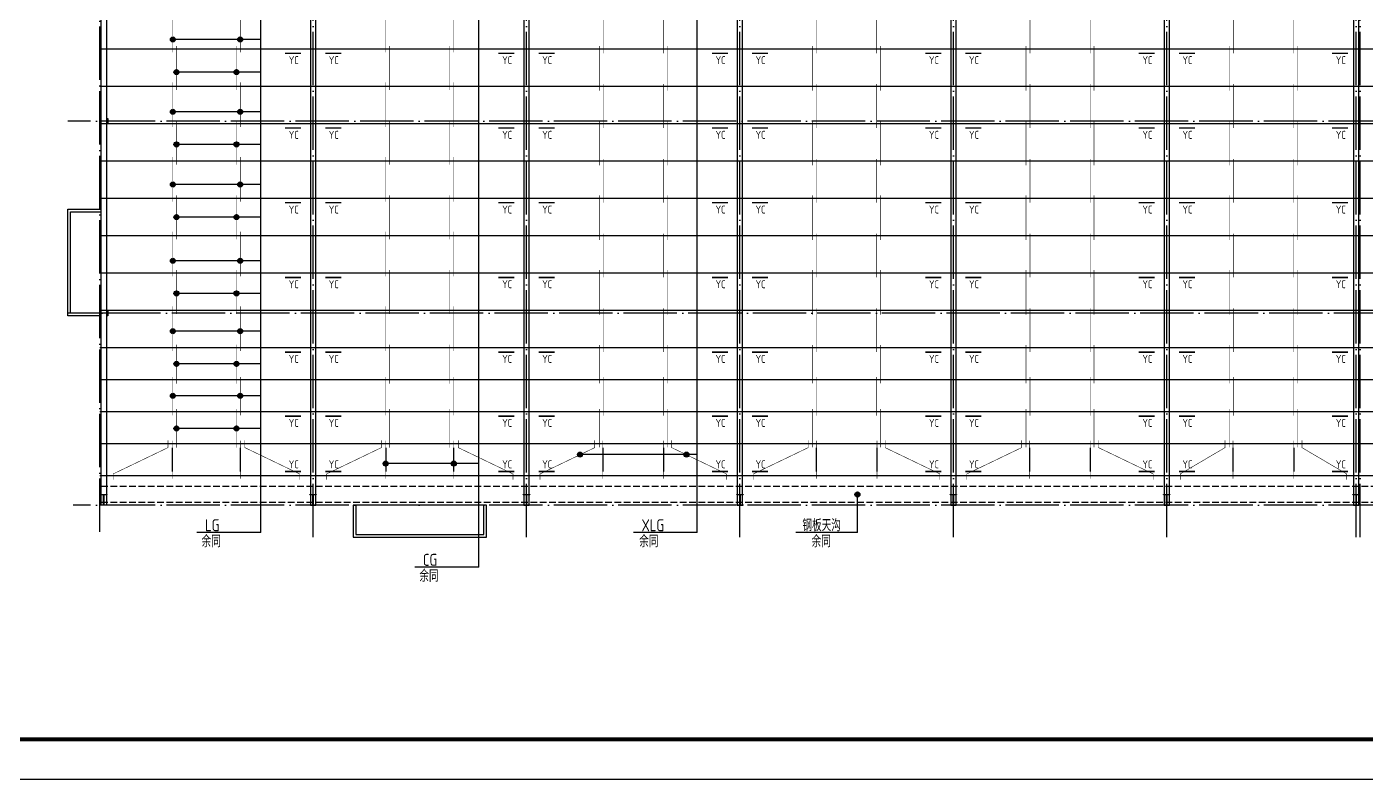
# Model space of a CAD drawing. Extents: x 32461 to 372567, y -698896 to 182569.
# Drawn here: x 86360 to 136569, y -291270 to -263061 of the extents above; entities that cross this region are included whole.
import ezdxf

# ---------------------------------------------------------------- set-up
doc = ezdxf.new("R2010")
doc.units = 0
doc.header["$LTSCALE"] = 1000
doc.header["$MEASUREMENT"] = 0
doc.linetypes.add('DASH', pattern=[0.35, 0.25, -0.1])
doc.linetypes.add('DOTE', pattern=[2.42, 2, -0.2, 0.02, -0.2])
for name, color, linetype in [('10014', 2, 'CONTINUOUS'), ('AXIS', 3, 'CONTINUOUS'), ('D', 4, 'CONTINUOUS'), ('DOTE', 252, 'CONTINUOUS'), ('PUB_DIM', 3, 'CONTINUOUS'), ('PUB_TITLE', 4, 'CONTINUOUS'), ('TEXT', 7, 'CONTINUOUS'), ('YP', 154, 'CONTINUOUS'), ('屋面隅撑', 1, 'CONTINUOUS'), ('檩条拉条', 253, 'CONTINUOUS'), ('钢柱', 3, 'CONTINUOUS')]:
    doc.layers.add(name, color=color, linetype=linetype)
doc.layers.add('钢架', color=6, linetype='CONTINUOUS', lineweight=25)
doc.styles.add('TSSD_REIN', font='atssdeng.shx', dxfattribs={"width": 0.7, "bigfont": 'atssdchn.shx'})

msp = doc.modelspace()

# ---------------------------------------------------------------- hatches: boundary and pattern name
at = {"layer": 'PUB_DIM'}
for points in [[(91929.8, -263536.2, -1), (91742.1, -263536.2, -1)], [(94458.1, -263536.2, -1), (94270.4, -263536.2, -1)], [(92066.2, -264760.1, -1), (91878.5, -264760.1, -1)], [(94316.7, -264760.1, -1), (94129, -264760.1, -1)], [(91929.8, -266247.1, -1), (91742.1, -266247.1, -1)], [(94458.1, -266247.1, -1), (94270.4, -266247.1, -1)], [(92066.2, -267471, -1), (91878.5, -267471, -1)], [(94316.7, -267471, -1), (94129, -267471, -1)], [(91929.8, -268973.6, -1), (91742.1, -268973.6, -1)], [(94458.1, -268973.6, -1), (94270.4, -268973.6, -1)], [(92066.2, -270197.5, -1), (91878.5, -270197.5, -1)], [(94316.7, -270197.5, -1), (94129, -270197.5, -1)], [(91929.8, -271833.4, -1), (91742.1, -271833.4, -1)], [(94458.1, -271833.4, -1), (94270.4, -271833.4, -1)], [(92066.2, -273057.3, -1), (91878.5, -273057.3, -1)], [(94316.7, -273057.3, -1), (94129, -273057.3, -1)], [(91929.8, -274473.2, -1), (91742.1, -274473.2, -1)], [(94458.1, -274473.2, -1), (94270.4, -274473.2, -1)], [(92066.2, -275697.1, -1), (91878.5, -275697.1, -1)], [(94316.7, -275697.1, -1), (94129, -275697.1, -1)], [(91929.8, -276895.4, -1), (91742.1, -276895.4, -1)], [(94458.1, -276895.4, -1), (94270.4, -276895.4, -1)], [(92066.2, -278119.3, -1), (91878.5, -278119.3, -1)], [(94316.7, -278119.3, -1), (94129, -278119.3, -1)], [(107191.5, -279098.3, -1), (107003.8, -279098.3, -1)], [(111180.6, -279098.3, -1), (110992.8, -279098.3, -1)], [(99906.8, -279436.5, -1), (99719.1, -279436.5, -1)], [(102459.2, -279436.5, -1), (102271.5, -279436.5, -1)], [(117495.6, -280501.2, -1), (117495.6, -280689, -1)]]:
    msp.add_hatch(color=256, dxfattribs=at).paths.add_polyline_path(points)

# ---------------------------------------------------------------- linework, layer by layer
at = {"layer": '10014', "const_width": 50}
for points in [[(153093.1, -263893.4), (89093.1, -263893.4)], [(153093.1, -265293.4), (89093.1, -265293.4)], [(153093.1, -266693.4), (89093.1, -266693.4)], [(153093.1, -268093.4), (89093.1, -268093.4)], [(153093.1, -269493.4), (89093.1, -269493.4)], [(153093.1, -270893.4), (89093.1, -270893.4)], [(153093.1, -272293.4), (89093.1, -272293.4)], [(153093.1, -273693.4), (89093.1, -273693.4)], [(153093.1, -275093.4), (89093.1, -275093.4)], [(153093.1, -276293.4), (89093.1, -276293.4)], [(153093.1, -277493.4), (89093.1, -277493.4)], [(153093.1, -278693.4), (89093.1, -278693.4)], [(153093.1, -279893.4), (89093.1, -279893.4)]]:
    msp.add_lwpolyline(points, dxfattribs=at)
at = {"layer": 'D', "linetype": 'DASH'}
for p, q in [((153093.1, -280296.2), (89093.1, -280296.2)), ((153093.1, -280891.8), (89093.1, -280891.8))]:
    msp.add_line(p, q, dxfattribs=at)
at = {"layer": 'DOTE', "color": 251, "linetype": 'DOTE'}
for p, q in [((97093.1, -282193.4), (97093.1, -236793.4)), ((105093.1, -282193.4), (105093.1, -236793.4)), ((136193.1, -282193.4), (136193.1, -236793.4)), ((136343.1, -282193.4), (136343.1, -236793.4)), ((89093.1, -281993.4), (89093.1, -236993.4)), ((113093.1, -282193.4), (113093.1, -236993.4)), ((121093.1, -282193.4), (121093.1, -236993.4)), ((129093.1, -282193.4), (129093.1, -236993.4)), ((154093.1, -266593.4), (87893.1, -266593.4)), ((154293.1, -273793.4), (87893.1, -273793.4)), ((154093.1, -280993.4), (88093.1, -280993.4))]:
    msp.add_line(p, q, dxfattribs=at)
at = {"layer": 'PUB_DIM'}
for p, q in [((103300.3, -283314.5), (103300.3, -239753)), ((111495.3, -282016.8), (111495.3, -239897.4)), ((95135.1, -282016.8), (95135.1, -240732.7)), ((95135.1, -263536.2), (91836.9, -263536.2)), ((95135.1, -264760.1), (91973.3, -264760.1)), ((95135.1, -266247.1), (91836.9, -266247.1)), ((95135.1, -267471), (91973.3, -267471)), ((95135.1, -268973.6), (91836.9, -268973.6)), ((95135.1, -270197.5), (91973.3, -270197.5)), ((95135.1, -271833.4), (91836.9, -271833.4)), ((95135.1, -273057.3), (91973.3, -273057.3)), ((95135.1, -274473.2), (91836.9, -274473.2)), ((95135.1, -275697.1), (91973.3, -275697.1)), ((95135.1, -276895.4), (91836.9, -276895.4)), ((95135.1, -278119.3), (91973.3, -278119.3)), ((111495.3, -279098.3), (107098.6, -279098.3)), ((103300.3, -279436.5), (99813.9, -279436.5)), ((117495.6, -282016.8), (117495.6, -280501.2)), ((95135.1, -282016.8), (92740.1, -282016.8)), ((111495.3, -282016.8), (109100.3, -282016.8)), ((117495.6, -282016.8), (115193.7, -282016.8)), ((103300.3, -283314.5), (100905.2, -283314.5))]:
    msp.add_line(p, q, dxfattribs=at)
for centre in [(91836, -263536.2), (94364.3, -263536.2), (91972.3, -264760.1), (94222.9, -264760.1), (91836, -266247.1), (94364.3, -266247.1), (91972.3, -267471), (94222.9, -267471), (91836, -268973.6), (94364.3, -268973.6), (91972.3, -270197.5), (94222.9, -270197.5), (91836, -271833.4), (94364.3, -271833.4), (91972.3, -273057.3), (94222.9, -273057.3), (91836, -274473.2), (94364.3, -274473.2), (91972.3, -275697.1), (94222.9, -275697.1), (91836, -276895.4), (94364.3, -276895.4), (91972.3, -278119.3), (94222.9, -278119.3), (107097.7, -279098.3), (111086.7, -279098.3), (99813, -279436.5), (102365.4, -279436.5), (117495.6, -280595.1)]:
    msp.add_circle(centre, 93.9, dxfattribs=at)
at = {"layer": 'PUB_TITLE'}
msp.add_lwpolyline([(74273.1, -291269.7), (185723.1, -291269.7), (185723.1, -228269.7), (74273.1, -228269.7)], close=True, dxfattribs=at)
at = {"layer": 'PUB_TITLE', "const_width": 150}
msp.add_lwpolyline([(78023.1, -289769.7), (184223.1, -289769.7), (184223.1, -229769.7), (78023.1, -229769.7)], close=True, dxfattribs=at)
at = {"layer": 'YP'}
for points in [[(89143.1, -273893.4), (87893.1, -273893.4), (87893.1, -269893.4), (89143.1, -269893.4)], [(89143.1, -273793.4), (87993.1, -273793.4), (87993.1, -269993.4), (89143.1, -269993.4)], [(98693.1, -280993.4), (98693.1, -282093.4), (103493.1, -282093.4), (103493.1, -280993.4)]]:
    msp.add_lwpolyline(points, dxfattribs=at)
msp.add_lwpolyline([(98593.1, -282193.4), (103593.1, -282193.4), (103593.1, -280993.4), (98593.1, -280993.4)], close=True, dxfattribs=at)
at = {"layer": '屋面隅撑', "const_width": 60}
for points in [[(96639.7, -264055.8), (96039.7, -264055.8)], [(96639.7, -264055.8), (96039.7, -264055.8)], [(97546.4, -264055.8), (98146.4, -264055.8)], [(97546.4, -264055.8), (98146.4, -264055.8)], [(104639.7, -264055.8), (104039.7, -264055.8)], [(104639.7, -264055.8), (104039.7, -264055.8)], [(105546.4, -264055.8), (106146.4, -264055.8)], [(105546.4, -264055.8), (106146.4, -264055.8)], [(112639.7, -264055.8), (112039.7, -264055.8)], [(112639.7, -264055.8), (112039.7, -264055.8)], [(113546.4, -264055.8), (114146.4, -264055.8)], [(113546.4, -264055.8), (114146.4, -264055.8)], [(120639.7, -264055.8), (120039.7, -264055.8)], [(120639.7, -264055.8), (120039.7, -264055.8)], [(121546.4, -264055.8), (122146.4, -264055.8)], [(121546.4, -264055.8), (122146.4, -264055.8)], [(128639.7, -264055.8), (128039.7, -264055.8)], [(128639.7, -264055.8), (128039.7, -264055.8)], [(129546.4, -264055.8), (130146.4, -264055.8)], [(129546.4, -264055.8), (130146.4, -264055.8)], [(135889.7, -264055.8), (135289.7, -264055.8)], [(135889.7, -264055.8), (135289.7, -264055.8)], [(96639.7, -266855.8), (96039.7, -266855.8)], [(96639.7, -266855.8), (96039.7, -266855.8)], [(97546.4, -266855.8), (98146.4, -266855.8)], [(97546.4, -266855.8), (98146.4, -266855.8)], [(104639.7, -266855.8), (104039.7, -266855.8)], [(104639.7, -266855.8), (104039.7, -266855.8)], [(105546.4, -266855.8), (106146.4, -266855.8)], [(105546.4, -266855.8), (106146.4, -266855.8)], [(112639.7, -266855.8), (112039.7, -266855.8)], [(112639.7, -266855.8), (112039.7, -266855.8)], [(113546.4, -266855.8), (114146.4, -266855.8)], [(113546.4, -266855.8), (114146.4, -266855.8)], [(120639.7, -266855.8), (120039.7, -266855.8)], [(120639.7, -266855.8), (120039.7, -266855.8)], [(121546.4, -266855.8), (122146.4, -266855.8)], [(121546.4, -266855.8), (122146.4, -266855.8)], [(128639.7, -266855.8), (128039.7, -266855.8)], [(128639.7, -266855.8), (128039.7, -266855.8)], [(129546.4, -266855.8), (130146.4, -266855.8)], [(129546.4, -266855.8), (130146.4, -266855.8)], [(135889.7, -266855.8), (135289.7, -266855.8)], [(135889.7, -266855.8), (135289.7, -266855.8)], [(96639.7, -269655.8), (96039.7, -269655.8)], [(96639.7, -269655.8), (96039.7, -269655.8)], [(97546.4, -269655.8), (98146.4, -269655.8)], [(97546.4, -269655.8), (98146.4, -269655.8)], [(104639.7, -269655.8), (104039.7, -269655.8)], [(104639.7, -269655.8), (104039.7, -269655.8)], [(105546.4, -269655.8), (106146.4, -269655.8)], [(105546.4, -269655.8), (106146.4, -269655.8)], [(112639.7, -269655.8), (112039.7, -269655.8)], [(112639.7, -269655.8), (112039.7, -269655.8)], [(113546.4, -269655.8), (114146.4, -269655.8)], [(113546.4, -269655.8), (114146.4, -269655.8)], [(120639.7, -269655.8), (120039.7, -269655.8)], [(120639.7, -269655.8), (120039.7, -269655.8)], [(121546.4, -269655.8), (122146.4, -269655.8)], [(121546.4, -269655.8), (122146.4, -269655.8)], [(128639.7, -269655.8), (128039.7, -269655.8)], [(128639.7, -269655.8), (128039.7, -269655.8)], [(129546.4, -269655.8), (130146.4, -269655.8)], [(129546.4, -269655.8), (130146.4, -269655.8)], [(135889.7, -269655.8), (135289.7, -269655.8)], [(135889.7, -269655.8), (135289.7, -269655.8)], [(96639.7, -272455.8), (96039.7, -272455.8)], [(96639.7, -272455.8), (96039.7, -272455.8)], [(97546.4, -272455.8), (98146.4, -272455.8)], [(97546.4, -272455.8), (98146.4, -272455.8)], [(104639.7, -272455.8), (104039.7, -272455.8)], [(104639.7, -272455.8), (104039.7, -272455.8)], [(105546.4, -272455.8), (106146.4, -272455.8)], [(105546.4, -272455.8), (106146.4, -272455.8)], [(112639.7, -272455.8), (112039.7, -272455.8)], [(112639.7, -272455.8), (112039.7, -272455.8)], [(113546.4, -272455.8), (114146.4, -272455.8)], [(113546.4, -272455.8), (114146.4, -272455.8)], [(120639.7, -272455.8), (120039.7, -272455.8)], [(120639.7, -272455.8), (120039.7, -272455.8)], [(121546.4, -272455.8), (122146.4, -272455.8)], [(121546.4, -272455.8), (122146.4, -272455.8)], [(128639.7, -272455.8), (128039.7, -272455.8)], [(128639.7, -272455.8), (128039.7, -272455.8)], [(129546.4, -272455.8), (130146.4, -272455.8)], [(129546.4, -272455.8), (130146.4, -272455.8)], [(135889.7, -272455.8), (135289.7, -272455.8)], [(135889.7, -272455.8), (135289.7, -272455.8)], [(96639.7, -275255.8), (96039.7, -275255.8)], [(96639.7, -275255.8), (96039.7, -275255.8)], [(97546.4, -275255.8), (98146.4, -275255.8)], [(97546.4, -275255.8), (98146.4, -275255.8)], [(104639.7, -275255.8), (104039.7, -275255.8)], [(104639.7, -275255.8), (104039.7, -275255.8)], [(105546.4, -275255.8), (106146.4, -275255.8)], [(105546.4, -275255.8), (106146.4, -275255.8)], [(112639.7, -275255.8), (112039.7, -275255.8)], [(112639.7, -275255.8), (112039.7, -275255.8)], [(113546.4, -275255.8), (114146.4, -275255.8)], [(113546.4, -275255.8), (114146.4, -275255.8)], [(120639.7, -275255.8), (120039.7, -275255.8)], [(120639.7, -275255.8), (120039.7, -275255.8)], [(121546.4, -275255.8), (122146.4, -275255.8)], [(121546.4, -275255.8), (122146.4, -275255.8)], [(128639.7, -275255.8), (128039.7, -275255.8)], [(128639.7, -275255.8), (128039.7, -275255.8)], [(129546.4, -275255.8), (130146.4, -275255.8)], [(129546.4, -275255.8), (130146.4, -275255.8)], [(135889.7, -275255.8), (135289.7, -275255.8)], [(135889.7, -275255.8), (135289.7, -275255.8)], [(96639.7, -277655.8), (96039.7, -277655.8)], [(96639.7, -277655.8), (96039.7, -277655.8)], [(97546.4, -277655.8), (98146.4, -277655.8)], [(97546.4, -277655.8), (98146.4, -277655.8)], [(104639.7, -277655.8), (104039.7, -277655.8)], [(104639.7, -277655.8), (104039.7, -277655.8)], [(105546.4, -277655.8), (106146.4, -277655.8)], [(105546.4, -277655.8), (106146.4, -277655.8)], [(112639.7, -277655.8), (112039.7, -277655.8)], [(112639.7, -277655.8), (112039.7, -277655.8)], [(113546.4, -277655.8), (114146.4, -277655.8)], [(113546.4, -277655.8), (114146.4, -277655.8)], [(120639.7, -277655.8), (120039.7, -277655.8)], [(120639.7, -277655.8), (120039.7, -277655.8)], [(121546.4, -277655.8), (122146.4, -277655.8)], [(121546.4, -277655.8), (122146.4, -277655.8)], [(128639.7, -277655.8), (128039.7, -277655.8)], [(128639.7, -277655.8), (128039.7, -277655.8)], [(129546.4, -277655.8), (130146.4, -277655.8)], [(129546.4, -277655.8), (130146.4, -277655.8)], [(135889.7, -277655.8), (135289.7, -277655.8)], [(135889.7, -277655.8), (135289.7, -277655.8)], [(96639.7, -279730.9), (96039.7, -279730.9)], [(96639.7, -279730.9), (96039.7, -279730.9)], [(97546.4, -279730.9), (98146.4, -279730.9)], [(97546.4, -279730.9), (98146.4, -279730.9)], [(104639.7, -279730.9), (104039.7, -279730.9)], [(104639.7, -279730.9), (104039.7, -279730.9)], [(105546.4, -279730.9), (106146.4, -279730.9)], [(105546.4, -279730.9), (106146.4, -279730.9)], [(112639.7, -279730.9), (112039.7, -279730.9)], [(112639.7, -279730.9), (112039.7, -279730.9)], [(113546.4, -279730.9), (114146.4, -279730.9)], [(113546.4, -279730.9), (114146.4, -279730.9)], [(120639.7, -279730.9), (120039.7, -279730.9)], [(120639.7, -279730.9), (120039.7, -279730.9)], [(121546.4, -279730.9), (122146.4, -279730.9)], [(121546.4, -279730.9), (122146.4, -279730.9)], [(128639.7, -279730.9), (128039.7, -279730.9)], [(128639.7, -279730.9), (128039.7, -279730.9)], [(129546.4, -279730.9), (130146.4, -279730.9)], [(129546.4, -279730.9), (130146.4, -279730.9)], [(135889.7, -279730.9), (135289.7, -279730.9)], [(135889.7, -279730.9), (135289.7, -279730.9)]]:
    msp.add_lwpolyline(points, dxfattribs=at)
at = {"layer": '檩条拉条', "color": 1}
for points, const_width in [([(91820, -264021.8), (91820, -262347.2)], 20), ([(94366.1, -264021.8), (94366.1, -262347.2)], 20), ([(99820, -264021.8), (99820, -262347.2)], 20), ([(102366.1, -264021.8), (102366.1, -262347.2)], 20), ([(107965.2, -262411.9), (107965.2, -264059.1)], 20), ([(110220.9, -262411.9), (110220.9, -264059.1)], 20), ([(115965.2, -262411.9), (115965.2, -264059.1)], 20), ([(118220.9, -262411.9), (118220.9, -264059.1)], 20), ([(123965.2, -262411.9), (123965.2, -264059.1)], 20), ([(126220.9, -262411.9), (126220.9, -264059.1)], 20), ([(131590.2, -262411.9), (131590.2, -264059.1)], 20), ([(133845.9, -262411.9), (133845.9, -264059.1)], 20), ([(91965.2, -263779.4), (91965.2, -265426.7)], 20), ([(94220.9, -263779.4), (94220.9, -265426.7)], 20), ([(99965.2, -263779.4), (99965.2, -265426.7)], 20), ([(102220.9, -263779.4), (102220.9, -265426.7)], 20), ([(107820, -265454.2), (107820, -263779.6)], 20), ([(110366.1, -265454.2), (110366.1, -263779.6)], 20), ([(115820, -265454.2), (115820, -263779.6)], 20), ([(118366.1, -265454.2), (118366.1, -263779.6)], 20), ([(123820, -265454.2), (123820, -263779.6)], 20), ([(126366.1, -265454.2), (126366.1, -263779.6)], 20), ([(131445, -265454.2), (131445, -263779.6)], 20), ([(133991.1, -265454.2), (133991.1, -263779.6)], 20), ([(91820, -266821.8), (91820, -265147.2)], 20), ([(94366.1, -266821.8), (94366.1, -265147.2)], 20), ([(99820, -266821.8), (99820, -265147.2)], 20), ([(102366.1, -266821.8), (102366.1, -265147.2)], 20), ([(107965.2, -265211.9), (107965.2, -266859.1)], 20), ([(110220.9, -265211.9), (110220.9, -266859.1)], 20), ([(115965.2, -265211.9), (115965.2, -266859.1)], 20), ([(118220.9, -265211.9), (118220.9, -266859.1)], 20), ([(123965.2, -265211.9), (123965.2, -266859.1)], 20), ([(126220.9, -265211.9), (126220.9, -266859.1)], 20), ([(131590.2, -265211.9), (131590.2, -266859.1)], 20), ([(133845.9, -265211.9), (133845.9, -266859.1)], 20), ([(91965.2, -266579.4), (91965.2, -268226.7)], 20), ([(94220.9, -266579.4), (94220.9, -268226.7)], 20), ([(99965.2, -266579.4), (99965.2, -268226.7)], 20), ([(102220.9, -266579.4), (102220.9, -268226.7)], 20), ([(107820, -268254.2), (107820, -266579.6)], 20), ([(110366.1, -268254.2), (110366.1, -266579.6)], 20), ([(115820, -268254.2), (115820, -266579.6)], 20), ([(118366.1, -268254.2), (118366.1, -266579.6)], 20), ([(123820, -268254.2), (123820, -266579.6)], 20), ([(126366.1, -268254.2), (126366.1, -266579.6)], 20), ([(131445, -268254.2), (131445, -266579.6)], 20), ([(133991.1, -268254.2), (133991.1, -266579.6)], 20), ([(91820, -269621.8), (91820, -267947.2)], 20), ([(94366.1, -269621.8), (94366.1, -267947.2)], 20), ([(99820, -269621.8), (99820, -267947.2)], 20), ([(102366.1, -269621.8), (102366.1, -267947.2)], 20), ([(107965.2, -268011.9), (107965.2, -269659.1)], 20), ([(110220.9, -268011.9), (110220.9, -269659.1)], 20), ([(115965.2, -268011.9), (115965.2, -269659.1)], 20), ([(118220.9, -268011.9), (118220.9, -269659.1)], 20), ([(123965.2, -268011.9), (123965.2, -269659.1)], 20), ([(126220.9, -268011.9), (126220.9, -269659.1)], 20), ([(131590.2, -268011.9), (131590.2, -269659.1)], 20), ([(133845.9, -268011.9), (133845.9, -269659.1)], 20), ([(91965.2, -269379.4), (91965.2, -271026.7)], 20), ([(94220.9, -269379.4), (94220.9, -271026.7)], 20), ([(99965.2, -269379.4), (99965.2, -271026.7)], 20), ([(102220.9, -269379.4), (102220.9, -271026.7)], 20), ([(107820, -271054.2), (107820, -269379.6)], 20), ([(110366.1, -271054.2), (110366.1, -269379.6)], 20), ([(115820, -271054.2), (115820, -269379.6)], 20), ([(118366.1, -271054.2), (118366.1, -269379.6)], 20), ([(123820, -271054.2), (123820, -269379.6)], 20), ([(126366.1, -271054.2), (126366.1, -269379.6)], 20), ([(131445, -271054.2), (131445, -269379.6)], 20), ([(133991.1, -271054.2), (133991.1, -269379.6)], 20), ([(91820, -272421.8), (91820, -270747.2)], 20), ([(94366.1, -272421.8), (94366.1, -270747.2)], 20), ([(99820, -272421.8), (99820, -270747.2)], 20), ([(102366.1, -272421.8), (102366.1, -270747.2)], 20), ([(107965.2, -270811.9), (107965.2, -272459.1)], 20), ([(110220.9, -270811.9), (110220.9, -272459.1)], 20), ([(115965.2, -270811.9), (115965.2, -272459.1)], 20), ([(118220.9, -270811.9), (118220.9, -272459.1)], 20), ([(123965.2, -270811.9), (123965.2, -272459.1)], 20), ([(126220.9, -270811.9), (126220.9, -272459.1)], 20), ([(131590.2, -270811.9), (131590.2, -272459.1)], 20), ([(133845.9, -270811.9), (133845.9, -272459.1)], 20), ([(91965.2, -272179.4), (91965.2, -273826.7)], 20), ([(94220.9, -272179.4), (94220.9, -273826.7)], 20), ([(99965.2, -272179.4), (99965.2, -273826.7)], 20), ([(102220.9, -272179.4), (102220.9, -273826.7)], 20), ([(107820, -273854.2), (107820, -272179.6)], 20), ([(110366.1, -273854.2), (110366.1, -272179.6)], 20), ([(115820, -273854.2), (115820, -272179.6)], 20), ([(118366.1, -273854.2), (118366.1, -272179.6)], 20), ([(123820, -273854.2), (123820, -272179.6)], 20), ([(126366.1, -273854.2), (126366.1, -272179.6)], 20), ([(131445, -273854.2), (131445, -272179.6)], 20), ([(133991.1, -273854.2), (133991.1, -272179.6)], 20), ([(91820, -275221.8), (91820, -273547.2)], 20), ([(94366.1, -275221.8), (94366.1, -273547.2)], 20), ([(99820, -275221.8), (99820, -273547.2)], 20), ([(102366.1, -275221.8), (102366.1, -273547.2)], 20), ([(107965.2, -273611.9), (107965.2, -275259.1)], 20), ([(110220.9, -273611.9), (110220.9, -275259.1)], 20), ([(115965.2, -273611.9), (115965.2, -275259.1)], 20), ([(118220.9, -273611.9), (118220.9, -275259.1)], 20), ([(123965.2, -273611.9), (123965.2, -275259.1)], 20), ([(126220.9, -273611.9), (126220.9, -275259.1)], 20), ([(131590.2, -273611.9), (131590.2, -275259.1)], 20), ([(133845.9, -273611.9), (133845.9, -275259.1)], 20), ([(91965.2, -274979.4), (91965.2, -276442.3)], 20), ([(94220.9, -274979.4), (94220.9, -276442.3)], 20), ([(99965.2, -274979.4), (99965.2, -276442.3)], 20), ([(102220.9, -274979.4), (102220.9, -276442.3)], 20), ([(107820, -276429.5), (107820, -274986.2)], 20), ([(110366.1, -276429.5), (110366.1, -274986.2)], 20), ([(115820, -276429.5), (115820, -274986.2)], 20), ([(118366.1, -276429.5), (118366.1, -274986.2)], 20), ([(123820, -276429.5), (123820, -274986.2)], 20), ([(126366.1, -276429.5), (126366.1, -274986.2)], 20), ([(131445, -276429.5), (131445, -274986.2)], 20), ([(133991.1, -276429.5), (133991.1, -274986.2)], 20), ([(91820, -277629.5), (91820, -276186.2)], 20), ([(94366.1, -277629.5), (94366.1, -276186.2)], 20), ([(99820, -277629.5), (99820, -276186.2)], 20), ([(102366.1, -277629.5), (102366.1, -276186.2)], 20), ([(107965.2, -276187.2), (107965.2, -277637.6)], 20), ([(110220.9, -276187.2), (110220.9, -277637.6)], 20), ([(115965.2, -276187.2), (115965.2, -277637.6)], 20), ([(118220.9, -276187.2), (118220.9, -277637.6)], 20), ([(123965.2, -276187.2), (123965.2, -277637.6)], 20), ([(126220.9, -276187.2), (126220.9, -277637.6)], 20), ([(131590.2, -276187.2), (131590.2, -277637.6)], 20), ([(133845.9, -276187.2), (133845.9, -277637.6)], 20), ([(91965.2, -277387.2), (91965.2, -278837.6)], 20), ([(94220.9, -277387.2), (94220.9, -278837.6)], 20), ([(99965.2, -277387.2), (99965.2, -278837.6)], 20), ([(102220.9, -277387.2), (102220.9, -278837.6)], 20), ([(107820, -278829.5), (107820, -277386.2)], 20), ([(110366.1, -278829.5), (110366.1, -277386.2)], 20), ([(115820, -278829.5), (115820, -277386.2)], 20), ([(118366.1, -278829.5), (118366.1, -277386.2)], 20), ([(123820, -278829.5), (123820, -277386.2)], 20), ([(126366.1, -278829.5), (126366.1, -277386.2)], 20), ([(131445, -278829.5), (131445, -277386.2)], 20), ([(133991.1, -278829.5), (133991.1, -277386.2)], 20), ([(89600.6, -280037.8), (89600.6, -279823.9), (91650.3, -278838.9), (91650.3, -278564.4)], 20), ([(91820, -278579.4), (91820, -280005.1)], 20), ([(94366.1, -278579.4), (94366.1, -280005.1)], 20), ([(96585.5, -280037.8), (96585.5, -279823.9), (94535.8, -278838.9), (94535.8, -278564.4)], 20), ([(97600.6, -280037.8), (97600.6, -279823.9), (99650.3, -278838.9), (99650.3, -278564.4)], 20), ([(99820, -278579.4), (99820, -280005.1)], 20), ([(102366.1, -278579.4), (102366.1, -280005.1)], 20), ([(104585.5, -280037.8), (104585.5, -279823.9), (102535.8, -278838.9), (102535.8, -278564.4)], 20), ([(105600.6, -280037.8), (105600.6, -279823.9), (107650.3, -278838.9), (107650.3, -278564.4)], 20), ([(107953.9, -278579.4), (107953.9, -280005.1)], 20), ([(110232.2, -278579.4), (110232.2, -280005.1)], 20), ([(112585.5, -280037.8), (112585.5, -279823.9), (110535.8, -278838.9), (110535.8, -278564.4)], 20), ([(113600.6, -280037.8), (113600.6, -279823.9), (115650.3, -278838.9), (115650.3, -278564.4)], 20), ([(115953.9, -278579.4), (115953.9, -280005.1)], 20), ([(118232.2, -278579.4), (118232.2, -280005.1)], 20), ([(120585.5, -280037.8), (120585.5, -279823.9), (118535.8, -278838.9), (118535.8, -278564.4)], 20), ([(121600.6, -280037.8), (121600.6, -279823.9), (123650.3, -278838.9), (123650.3, -278564.4)], 20), ([(123953.9, -278579.4), (123953.9, -280005.1)], 20), ([(126232.2, -278579.4), (126232.2, -280005.1)], 20), ([(128585.5, -280037.8), (128585.5, -279823.9), (126535.8, -278838.9), (126535.8, -278564.4)], 20), ([(129600.6, -280037.8), (129600.6, -279823.9), (131275.3, -278838.9), (131275.3, -278564.4)], 20), ([(131578.9, -278579.4), (131578.9, -280005.1)], 20), ([(133857.2, -278579.4), (133857.2, -280005.1)], 20), ([(135835.5, -280037.8), (135835.5, -279823.9), (134160.8, -278838.9), (134160.8, -278564.4)], 20), ([(91820, -278842.4), (91820, -279735.4)], 50), ([(94366.1, -278842.4), (94366.1, -279735.4)], 50), ([(99820, -278842.4), (99820, -279735.4)], 50), ([(102366.1, -278842.4), (102366.1, -279735.4)], 50), ([(107953.9, -278842.4), (107953.9, -279735.4)], 50), ([(110232.2, -278842.4), (110232.2, -279735.4)], 50), ([(115953.9, -278842.4), (115953.9, -279735.4)], 50), ([(118232.2, -278842.4), (118232.2, -279735.4)], 50), ([(123953.9, -278842.4), (123953.9, -279735.4)], 50), ([(126232.2, -278842.4), (126232.2, -279735.4)], 50), ([(131578.9, -278842.4), (131578.9, -279735.4)], 50), ([(133857.2, -278842.4), (133857.2, -279735.4)], 50)]:
    msp.add_lwpolyline(points, dxfattribs=dict(at, const_width=const_width))
at = {"layer": '钢架'}
for points in [[(89143.1, -280993.4), (89143.1, -237993.4), (89343.1, -237993.4), (89343.1, -280993.4), (89143.1, -280993.4)], [(97193.1, -280993.4), (97193.1, -237993.4), (96993.1, -237993.4), (96993.1, -280993.4), (97193.1, -280993.4)], [(105193.1, -280993.4), (105193.1, -237993.4), (104993.1, -237993.4), (104993.1, -280993.4), (105193.1, -280993.4)], [(113193.1, -280993.4), (113193.1, -237993.4), (112993.1, -237993.4), (112993.1, -280993.4), (113193.1, -280993.4)], [(121193.1, -280993.4), (121193.1, -237993.4), (120993.1, -237993.4), (120993.1, -280993.4), (121193.1, -280993.4)], [(129193.1, -280993.4), (129193.1, -237993.4), (128993.1, -237993.4), (128993.1, -280993.4), (129193.1, -280993.4)], [(136293.1, -280993.4), (136293.1, -237993.4), (136093.1, -237993.4), (136093.1, -280993.4), (136293.1, -280993.4)]]:
    msp.add_lwpolyline(points, dxfattribs=at)
at = {"layer": '钢柱'}
for points in [[(89393.1, -266493.4), (89393.1, -266693.4), (89383.1, -266693.4), (89383.1, -266597.4), (89103.1, -266597.4), (89103.1, -266693.4), (89093.1, -266693.4), (89093.1, -266493.4), (89103.1, -266493.4), (89103.1, -266589.4), (89383.1, -266589.4), (89383.1, -266493.4), (89393.1, -266493.4)], [(89393.1, -273693.4), (89393.1, -273893.4), (89383.1, -273893.4), (89383.1, -273797.4), (89103.1, -273797.4), (89103.1, -273893.4), (89093.1, -273893.4), (89093.1, -273693.4), (89103.1, -273693.4), (89103.1, -273789.4), (89383.1, -273789.4), (89383.1, -273693.4), (89393.1, -273693.4)], [(89363.1, -280993.4), (89123.1, -280993.4), (89123.1, -280983.4), (89239.1, -280983.4), (89239.1, -280603.4), (89123.1, -280603.4), (89123.1, -280593.4), (89363.1, -280593.4), (89363.1, -280603.4), (89247.1, -280603.4), (89247.1, -280983.4), (89363.1, -280983.4), (89363.1, -280993.4)], [(97213.1, -280993.4), (96973.1, -280993.4), (96973.1, -280983.4), (97089.1, -280983.4), (97089.1, -280603.4), (96973.1, -280603.4), (96973.1, -280593.4), (97213.1, -280593.4), (97213.1, -280603.4), (97097.1, -280603.4), (97097.1, -280983.4), (97213.1, -280983.4), (97213.1, -280993.4)], [(105213.1, -280993.4), (104973.1, -280993.4), (104973.1, -280983.4), (105089.1, -280983.4), (105089.1, -280603.4), (104973.1, -280603.4), (104973.1, -280593.4), (105213.1, -280593.4), (105213.1, -280603.4), (105097.1, -280603.4), (105097.1, -280983.4), (105213.1, -280983.4), (105213.1, -280993.4)], [(113213.1, -280993.4), (112973.1, -280993.4), (112973.1, -280983.4), (113089.1, -280983.4), (113089.1, -280603.4), (112973.1, -280603.4), (112973.1, -280593.4), (113213.1, -280593.4), (113213.1, -280603.4), (113097.1, -280603.4), (113097.1, -280983.4), (113213.1, -280983.4), (113213.1, -280993.4)], [(121213.1, -280993.4), (120973.1, -280993.4), (120973.1, -280983.4), (121089.1, -280983.4), (121089.1, -280603.4), (120973.1, -280603.4), (120973.1, -280593.4), (121213.1, -280593.4), (121213.1, -280603.4), (121097.1, -280603.4), (121097.1, -280983.4), (121213.1, -280983.4), (121213.1, -280993.4)], [(129213.1, -280993.4), (128973.1, -280993.4), (128973.1, -280983.4), (129089.1, -280983.4), (129089.1, -280603.4), (128973.1, -280603.4), (128973.1, -280593.4), (129213.1, -280593.4), (129213.1, -280603.4), (129097.1, -280603.4), (129097.1, -280983.4), (129213.1, -280983.4), (129213.1, -280993.4)], [(136313.1, -280993.4), (136073.1, -280993.4), (136073.1, -280983.4), (136189.1, -280983.4), (136189.1, -280603.4), (136073.1, -280603.4), (136073.1, -280593.4), (136313.1, -280593.4), (136313.1, -280603.4), (136197.1, -280603.4), (136197.1, -280983.4), (136313.1, -280983.4), (136313.1, -280993.4)]]:
    msp.add_lwpolyline(points, dxfattribs=at)

# ---------------------------------------------------------------- texts
at = {"layer": 'AXIS', "style": 'TSSD_REIN', "width": 0.8}
for s, p in [('LG', (93044.5, -281973.5)), ('XLG', (109404.7, -281973.5)), ('钢板天沟', (115436.4, -281973.5)), ('余同', (92911.4, -282571.6)), ('余同', (109317.5, -282571.6)), ('余同', (115778.6, -282571.6)), ('CG', (101209.7, -283271.1)), ('余同', (101076.6, -283869.3))]:
    msp.add_text(s, height=450, dxfattribs=at).set_placement(p)
at = {"layer": 'TEXT', "style": 'TSSD_REIN', "width": 0.8}
for p in [(96181.6, -264462.2), (97681.4, -264462.2), (104181.6, -264462.2), (105681.4, -264462.2), (112181.6, -264462.2), (113681.4, -264462.2), (120181.6, -264462.2), (121681.4, -264462.2), (128181.6, -264462.2), (129681.4, -264462.2), (135431.6, -264462.2), (96181.6, -267262.2), (97681.4, -267262.2), (104181.6, -267262.2), (105681.4, -267262.2), (112181.6, -267262.2), (113681.4, -267262.2), (120181.6, -267262.2), (121681.4, -267262.2), (128181.6, -267262.2), (129681.4, -267262.2), (135431.6, -267262.2), (96181.6, -270062.2), (97681.4, -270062.2), (104181.6, -270062.2), (105681.4, -270062.2), (112181.6, -270062.2), (113681.4, -270062.2), (120181.6, -270062.2), (121681.4, -270062.2), (128181.6, -270062.2), (129681.4, -270062.2), (135431.6, -270062.2), (96181.6, -272862.2), (97681.4, -272862.2), (104181.6, -272862.2), (105681.4, -272862.2), (112181.6, -272862.2), (113681.4, -272862.2), (120181.6, -272862.2), (121681.4, -272862.2), (128181.6, -272862.2), (129681.4, -272862.2), (135431.6, -272862.2), (96181.6, -275662.2), (97681.4, -275662.2), (104181.6, -275662.2), (105681.4, -275662.2), (112181.6, -275662.2), (113681.4, -275662.2), (120181.6, -275662.2), (121681.4, -275662.2), (128181.6, -275662.2), (129681.4, -275662.2), (135431.6, -275662.2), (96181.6, -278062.2), (97681.4, -278062.2), (104181.6, -278062.2), (105681.4, -278062.2), (112181.6, -278062.2), (113681.4, -278062.2), (120181.6, -278062.2), (121681.4, -278062.2), (128181.6, -278062.2), (129681.4, -278062.2), (135431.6, -278062.2), (96181.6, -279613.1), (97681.4, -279613.1), (104181.6, -279613.1), (105681.4, -279613.1), (112181.6, -279613.1), (113681.4, -279613.1), (120181.6, -279613.1), (121681.4, -279613.1), (128181.6, -279613.1), (129681.4, -279613.1), (135431.6, -279613.1)]:
    msp.add_text('YC', height=300, dxfattribs=at).set_placement(p)

doc.saveas('drawing.dxf')
